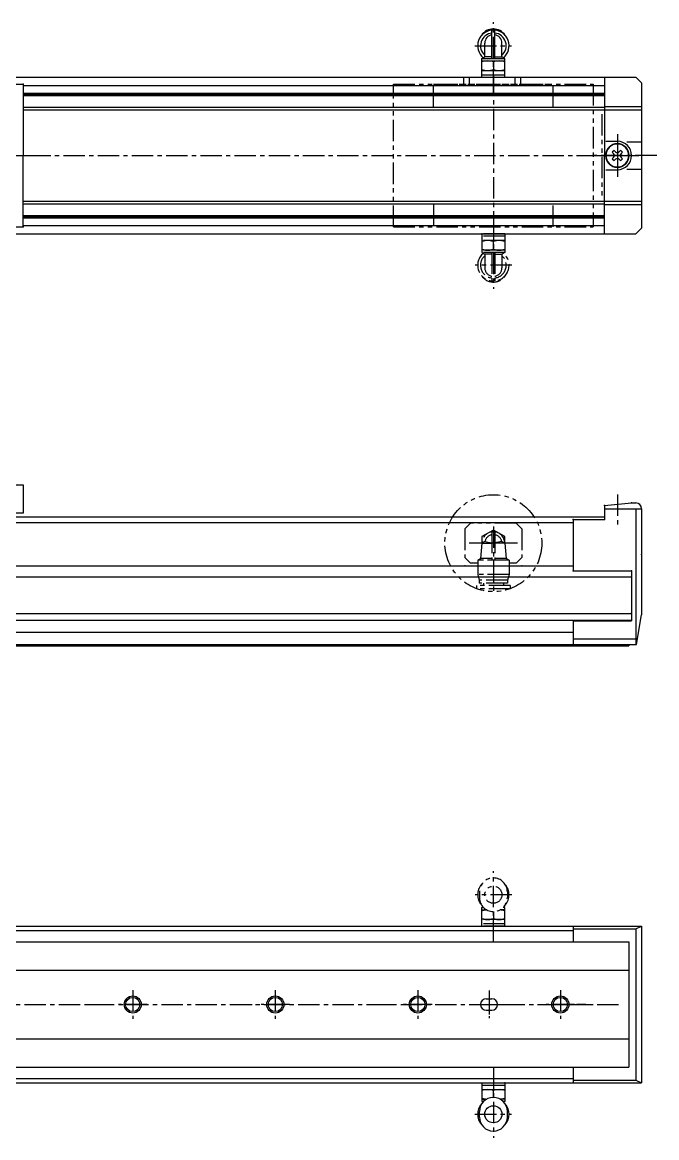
# Model space of a CAD drawing. Extents: x -737 to -86, y 122 to 519.
# Drawn here: x -308.3 to -85.7, y 127.2 to 518.5 of the extents above; entities that cross this region are included whole.
import ezdxf

# ---------------------------------------------------------------- set-up
doc = ezdxf.new("R2010")
doc.units = 0
for name, pattern in [('CENTER', [12, 7.5, -1.5, 1.5, -1.5]), ('CONTINOUS', [0]), ('PHANTOM', [15, 7.5, -1.5, 1.5, -1.5, 1.5, -1.5])]:
    doc.linetypes.add(name, pattern=pattern)
doc.layers.get('0').update_dxf_attribs({"linetype": 'CONTINUOUS'})
doc.layers.add('CENTER', color=1, linetype='CENTER')

msp = doc.modelspace()

# ---------------------------------------------------------------- linework, layer by layer
at = {"color": 7, "linetype": 'CONTINOUS'}
for p, q in [((-143.52, 505.79), (-143.52, 515.76)), ((-142.52, 505.79), (-142.52, 515.76)), ((-146.02, 506.36), (-146.02, 511.19)), ((-140.02, 506.36), (-140.02, 511.19)), ((-147.02, 505.79), (-146.02, 506.36)), ((-147.02, 499.29), (-147.02, 505.79)), ((-147.02, 505.79), (-139.02, 505.79)), ((-147.02, 504.99), (-139.02, 504.99)), ((-143.52, 506.36), (-146.02, 506.36)), ((-142.52, 506.36), (-140.02, 506.36)), ((-139.02, 505.79), (-140.02, 506.36)), ((-139.02, 499.29), (-139.02, 505.79)), ((-147.02, 501.59), (-139.02, 501.59)), ((-143.02, 504.63), (-143.02, 501.94)), ((-531.02, 499.29), (-104.02, 499.29)), ((-153.52, 499.29), (-153.52, 496.29)), ((-151.52, 499.29), (-151.52, 496.29)), ((-147.02, 500.09), (-139.02, 500.09)), ((-147.02, 499.29), (-139.02, 499.29)), ((-135.52, 499.29), (-135.52, 496.29)), ((-133.52, 499.29), (-133.52, 496.29)), ((-104.02, 499.29), (-93.02, 499.29)), ((-104.02, 499.29), (-104.02, 471.79)), ((-91.02, 497.29), (-93.02, 499.29)), ((-91.02, 497.29), (-91.02, 446.29)), ((-321.52, 496.79), (-308.02, 496.79)), ((-308.02, 496.79), (-308.02, 471.79)), ((-308.02, 496.29), (-104.02, 496.29)), ((-308.02, 493.69), (-104.02, 493.69)), ((-308.02, 493.29), (-104.02, 493.29)), ((-308.02, 492.88), (-104.02, 492.88)), ((-308.02, 488.79), (-104.02, 488.79)), ((-308.02, 487.79), (-104.02, 487.79)), ((-104.02, 488.99), (-91.02, 488.99)), ((-104.02, 487.79), (-91.02, 487.79)), ((-103.51, 476.79), (-99.52, 476.79)), ((-100.68, 473.6), (-101.33, 472.95)), ((-100.18, 473.1), (-100.68, 473.6)), ((-98.36, 473.6), (-98.85, 473.1)), ((-97.71, 472.95), (-98.36, 473.6)), ((-96.2, 476.59), (-91.02, 476.59)), ((-308.02, 446.79), (-308.02, 471.79)), ((-104.02, 444.29), (-104.02, 471.79)), ((-101.33, 472.95), (-100.83, 472.45)), ((-100.83, 471.12), (-101.33, 470.63)), ((-101.33, 470.63), (-100.68, 469.98)), ((-100.68, 469.98), (-100.18, 470.47)), ((-98.85, 470.47), (-98.36, 469.98)), ((-98.36, 469.98), (-97.71, 470.63)), ((-98.2, 472.45), (-97.71, 472.95)), ((-97.71, 470.63), (-98.2, 471.12)), ((-103.51, 466.79), (-99.52, 466.79)), ((-96.2, 466.98), (-91.02, 466.98)), ((-308.02, 455.79), (-104.02, 455.79)), ((-308.02, 454.79), (-104.02, 454.79)), ((-104.02, 455.79), (-91.02, 455.79)), ((-104.02, 454.59), (-91.02, 454.59)), ((-308.02, 450.69), (-104.02, 450.69)), ((-308.02, 450.29), (-104.02, 450.29)), ((-321.52, 446.79), (-308.02, 446.79)), ((-308.02, 449.88), (-104.02, 449.88)), ((-308.02, 447.29), (-104.02, 447.29)), ((-91.02, 446.29), (-93.02, 444.29)), ((-531.02, 444.29), (-104.02, 444.29)), ((-104.02, 444.29), (-93.02, 444.29)), ((-322.02, 356.29), (-308.02, 356.29)), ((-308.02, 356.29), (-308.02, 346.29)), ((-104.02, 349.06), (-94.52, 349.89)), ((-104.02, 349.01), (-104.02, 344.09)), ((-94.52, 349.89), (-93.02, 349.89)), ((-534.9, 345.09), (-104.02, 345.09)), ((-308.02, 346.29), (-378.02, 346.29)), ((-104.02, 347.79), (-91.02, 347.79)), ((-93.02, 347.79), (-93.02, 300.29)), ((-91.02, 347.89), (-91.02, 310.63)), ((-534.9, 343.09), (-115.02, 343.09)), ((-115.02, 344.09), (-104.02, 344.09)), ((-115.02, 344.09), (-115.02, 326.09)), ((-534.9, 327.79), (-115.02, 327.79)), ((-115.02, 326.09), (-94.52, 326.09)), ((-94.52, 326.09), (-94.52, 311.29)), ((-554.82, 323.96), (-94.52, 323.96)), ((-554.82, 311.12), (-94.52, 311.12)), ((-94.52, 311.29), (-94.52, 308.59)), ((-92.84, 300.29), (-91.02, 310.63)), ((-554.82, 308.79), (-94.52, 308.79)), ((-115.02, 308.59), (-94.52, 308.59)), ((-115.02, 308.59), (-115.02, 300.29)), ((-534.9, 304.62), (-115.02, 304.62)), ((-115.02, 302.18), (-93.02, 302.18)), ((-534.9, 300.29), (-115.02, 300.29)), ((-443.52, 299.79), (-257.93, 299.79)), ((-282.05, 299.79), (-95.52, 299.79)), ((-115.02, 300.29), (-92.84, 300.29)), ((-95.52, 300.29), (-95.52, 299.79)), ((-95.52, 300.29), (-93.84, 300.29)), ((-561.02, 201.46), (-91.02, 201.46)), ((-536.02, 199.96), (-115.02, 199.96)), ((-115.02, 201.46), (-115.02, 195.96)), ((-115.02, 200.46), (-93.02, 200.46)), ((-93.02, 200.46), (-91.02, 201.46)), ((-93.02, 200.46), (-93.02, 147.46)), ((-91.02, 201.46), (-91.02, 146.46)), ((-551.02, 195.96), (-95.52, 195.96)), ((-95.52, 195.96), (-95.52, 151.96)), ((-551.02, 185.96), (-95.52, 185.96)), ((-551.02, 161.96), (-95.52, 161.96)), ((-551.02, 151.96), (-95.52, 151.96)), ((-115.02, 151.96), (-115.02, 146.46)), ((-561.02, 146.46), (-91.02, 146.46)), ((-536.02, 147.96), (-115.02, 147.96)), ((-147.02, 146.46), (-147.02, 139.96)), ((-147.02, 146.46), (-139.02, 146.46)), ((-147.02, 145.66), (-139.02, 145.66)), ((-139.02, 146.46), (-139.02, 139.96)), ((-115.02, 147.46), (-93.02, 147.46)), ((-93.02, 147.46), (-91.02, 146.46)), ((-147.02, 144.16), (-139.02, 144.16)), ((-143.02, 141.36), (-143.02, 143.8)), ((-147.02, 140.76), (-145.37, 140.76)), ((-147.02, 139.96), (-146.65, 139.75)), ((-147.02, 139.96), (-146.45, 139.96)), ((-139.02, 140.76), (-140.67, 140.76)), ((-139.02, 139.96), (-139.59, 139.96)), ((-139.02, 139.96), (-139.39, 139.75)), ((-147.92, 134.46), (-147.92, 136.46)), ((-138.12, 134.46), (-138.12, 136.46))]:
    msp.add_line(p, q, dxfattribs=at)
at = {"color": 3, "linetype": 'PHANTOM'}
for p, q in [((-178.02, 496.79), (-108.02, 496.79)), ((-178.02, 446.79), (-178.02, 496.79)), ((-164.02, 488.81), (-164.02, 496.79)), ((-164.02, 496.79), (-122.02, 496.79)), ((-122.02, 488.79), (-122.02, 496.79)), ((-108.02, 496.79), (-108.02, 446.79)), ((-164.02, 488.79), (-122.02, 488.79)), ((-105.02, 486.28), (-105.02, 457.38)), ((-164.02, 454.79), (-122.02, 454.79)), ((-164.02, 454.77), (-164.02, 446.79)), ((-122.02, 446.79), (-122.02, 454.79)), ((-178.02, 446.79), (-108.02, 446.79)), ((-147.02, 444.29), (-147.02, 437.79)), ((-139.02, 444.29), (-147.02, 444.29)), ((-139.02, 443.49), (-147.02, 443.49)), ((-139.02, 444.29), (-139.02, 437.79)), ((-139.02, 441.99), (-147.02, 441.99)), ((-139.02, 438.59), (-147.02, 438.59)), ((-143.02, 438.94), (-143.02, 441.63)), ((-139.02, 437.79), (-147.02, 437.79)), ((-147.02, 437.79), (-146.02, 437.21)), ((-146.02, 437.21), (-146.02, 432.38)), ((-143.52, 437.21), (-146.02, 437.21)), ((-143.52, 437.79), (-143.52, 427.81)), ((-142.52, 437.79), (-142.52, 427.81)), ((-142.52, 437.21), (-140.02, 437.21)), ((-139.02, 437.79), (-140.02, 437.21)), ((-140.02, 437.21), (-140.02, 432.38)), ((-151.02, 342.79), (-153.02, 340.79)), ((-153.02, 340.79), (-153.02, 330.79)), ((-135.02, 342.79), (-151.02, 342.79)), ((-133.02, 340.79), (-135.02, 342.79)), ((-133.02, 340.79), (-133.02, 330.79)), ((-143.02, 340.41), (-147.02, 338.1)), ((-147.02, 338.1), (-147.02, 335.79)), ((-143.52, 339.76), (-143.52, 329.79)), ((-139.02, 338.1), (-143.02, 340.41)), ((-142.52, 339.76), (-142.52, 329.79)), ((-139.02, 335.79), (-139.02, 338.1)), ((-147.02, 335.79), (-147.52, 330.36)), ((-145.96, 336.4), (-147.02, 335.79)), ((-147.02, 335.79), (-143.52, 335.79)), ((-145.96, 336.4), (-143.52, 335.89)), ((-140.08, 336.4), (-142.52, 335.89)), ((-140.08, 336.4), (-139.02, 335.79)), ((-139.02, 335.79), (-138.52, 330.36)), ((-151.02, 328.79), (-153.02, 330.79)), ((-148.52, 328.79), (-151.02, 328.79)), ((-148.52, 329.79), (-147.52, 330.36)), ((-148.52, 329.79), (-148.52, 324.79)), ((-137.52, 329.79), (-148.52, 329.79)), ((-143.52, 330.36), (-147.52, 330.36)), ((-138.52, 330.36), (-142.52, 330.36)), ((-137.52, 329.79), (-138.52, 330.36)), ((-137.52, 329.79), (-137.52, 324.79)), ((-135.02, 328.79), (-137.52, 328.79)), ((-135.02, 328.79), (-133.02, 330.79)), ((-148.52, 324.79), (-148.02, 322.79)), ((-137.52, 324.79), (-148.52, 324.79)), ((-137.52, 324.79), (-138.02, 322.79)), ((-148.92, 320.99), (-148.92, 319.79)), ((-137.12, 320.99), (-148.92, 320.99)), ((-138.02, 322.79), (-148.02, 322.79)), ((-148.02, 322.79), (-148.02, 321.79)), ((-138.02, 321.79), (-148.02, 321.79)), ((-146.52, 321.79), (-146.52, 320.99)), ((-139.52, 321.79), (-139.52, 320.99)), ((-138.02, 322.79), (-138.02, 321.79)), ((-137.12, 320.99), (-137.12, 319.79)), ((-137.12, 319.79), (-148.92, 319.79)), ((-147.92, 213.46), (-147.92, 211.46)), ((-138.12, 213.46), (-138.12, 211.46)), ((-147.02, 207.96), (-146.65, 208.17)), ((-147.02, 207.96), (-146.45, 207.96)), ((-147.02, 201.46), (-147.02, 207.96)), ((-139.02, 207.96), (-139.59, 207.96)), ((-139.02, 207.96), (-139.39, 208.17)), ((-139.02, 201.46), (-139.02, 207.96)), ((-147.02, 207.16), (-145.37, 207.16)), ((-139.02, 203.76), (-147.02, 203.76)), ((-143.02, 206.56), (-143.02, 204.12)), ((-139.02, 207.16), (-140.67, 207.16)), ((-139.02, 202.26), (-147.02, 202.26)), ((-139.02, 201.46), (-147.02, 201.46))]:
    msp.add_line(p, q, dxfattribs=at)
at = {"color": 7, "linetype": 'CENTER'}
for p, q in [((-144.52, 178.87), (-144.52, 169.15)), ((-144.52, 177.45), (-144.52, 170.46))]:
    msp.add_line(p, q, dxfattribs=at)
at = {"color": 7, "linetype": 'CONTINUOUS'}
for p, q in [((-145.52, 175.96), (-143.52, 175.96)), ((-145.52, 171.96), (-143.52, 171.96))]:
    msp.add_line(p, q, dxfattribs=at)
at = {"color": 3, "linetype": 'PHANTOM'}
for centre, radius in [((-143.02, 335.79), 17), ((-143.02, 212.46), 3)]:
    msp.add_circle(centre, radius, dxfattribs=at)
at = {"color": 7, "linetype": 'CONTINOUS'}
for centre, radius in [((-269.52, 173.96), 3), ((-269.52, 173.96), 2.5), ((-219.52, 173.96), 3), ((-219.52, 173.96), 2.5), ((-169.52, 173.96), 3), ((-169.52, 173.96), 2.5), ((-119.52, 173.96), 3), ((-119.52, 173.96), 2.5), ((-143.02, 135.46), 3)]:
    msp.add_circle(centre, radius, dxfattribs=at)
for centre, radius, start, end in [((-143.02, 510.29), 5.5, 309.8225, 230.1775), ((-143.02, 510.29), 4.5, 96.3794, 228.1897), ((-143.02, 511.29), 4.9, 32.3231, 147.6768), ((-143.02, 511.19), 3, 99.5941, 180), ((-143.02, 510.29), 4.5, 311.8103, 83.6206), ((-143.02, 511.19), 3, 0, 80.4059), ((-145.02, 499.21), 5.78, 69.7438, 110.2561), ((-141.02, 499.21), 5.78, 69.7439, 110.2561), ((-145.02, 507.36), 5.78, 249.7439, 290.2561), ((-141.02, 507.36), 5.78, 249.7439, 290.2561), ((-99.52, 471.79), 4.15, 0, 359.9997), ((-99.52, 471.79), 4, 0, 359.9997), ((-99.52, 471.79), 5, 270, 90), ((-101.5, 471.79), 0.94, 315, 45), ((-99.52, 473.77), 0.94, 225.0001, 315), ((-99.52, 469.81), 0.94, 45, 135.0001), ((-97.54, 471.79), 0.94, 135.0001, 225.0001), ((-93.02, 347.89), 2, 0, 90), ((-143.02, 136.46), 4.9, 0, 180), ((-145.02, 138.39), 5.78, 69.7439, 110.2561), ((-145.02, 146.54), 5.78, 249.7439, 266.706), ((-141.02, 138.39), 5.78, 69.7439, 110.2561), ((-141.02, 146.54), 5.78, 273.2941, 290.2561), ((-143.02, 135.46), 5.5, 138.8389, 221.1611), ((-143.02, 135.46), 5.5, 318.839, 41.1612), ((-143.02, 134.46), 4.9, 180, 0)]:
    msp.add_arc(centre, radius, start, end, dxfattribs=at)
at = {"color": 3, "linetype": 'PHANTOM'}
for centre, radius, start, end in [((-145.02, 436.21), 5.78, 69.7439, 110.2561), ((-145.02, 444.36), 5.78, 249.7439, 290.2561), ((-141.02, 436.21), 5.78, 69.7439, 110.2561), ((-141.02, 444.36), 5.78, 249.7438, 290.2561), ((-143.02, 433.29), 5.5, 129.8225, 50.1775), ((-143.02, 433.29), 4.5, 131.8103, 263.6206), ((-143.02, 433.29), 4.5, 276.3794, 48.1897), ((-143.02, 432.38), 3, 180, 260.4059), ((-143.02, 432.38), 3, 279.5941, 0), ((-143.02, 432.29), 4.9, 212.3231, 327.6768), ((-143.02, 335.79), 4, 0.0002, 180.0001), ((-143.02, 335.79), 3, 99.594, 168.1896), ((-143.02, 335.79), 3, 11.8104, 80.406), ((-143.02, 212.46), 5.5, 138.839, 221.1612), ((-143.02, 213.46), 4.9, 0, 180), ((-143.02, 212.46), 5.5, 318.8389, 41.1611), ((-143.02, 211.46), 4.9, 180.0001, 0), ((-145.02, 201.39), 5.78, 93.2941, 110.2561), ((-145.02, 209.54), 5.78, 249.7439, 290.2561), ((-141.02, 209.54), 5.78, 249.7439, 290.2561), ((-141.02, 201.39), 5.78, 69.7439, 86.706)]:
    msp.add_arc(centre, radius, start, end, dxfattribs=at)
at = {"color": 7, "linetype": 'CONTINUOUS'}
for centre, start, end in [((-145.52, 173.96), 90, 270), ((-143.52, 173.96), 270, 90)]:
    msp.add_arc(centre, 2, start, end, dxfattribs=at)
at = {"color": 7, "linetype": 'CONTINOUS'}
for p in [(-143.02, 499.29), (-143.02, 499.29), (-143.02, 499.29), (-139.02, 499.29), (-308.02, 496.79), (-308.02, 471.79), (-143.02, 471.79), (-104.02, 471.79), (-99.52, 471.79), (-99.52, 471.79), (-91.02, 471.79), (-308.02, 446.79), (-147.02, 444.29), (-143.02, 444.29), (-143.02, 444.29), (-143.02, 444.29), (-143.02, 444.29), (-104.02, 444.29), (-104.02, 349.06), (-104.02, 349.01), (-94.52, 349.89), (-115.02, 344.09), (-104.02, 344.09), (-143.02, 335.79), (-143.02, 335.79), (-143.02, 335.79), (-143.02, 335.79), (-91.02, 331.79), (-153.02, 327.79), (-133.02, 327.79), (-115.02, 326.09), (-94.52, 326.09), (-143.02, 319.79), (-94.52, 311.29), (-147.02, 201.46), (-143.02, 201.46), (-143.02, 201.46), (-143.02, 201.46), (-143.02, 146.46), (-143.02, 146.46), (-143.02, 146.46), (-143.02, 146.46), (-139.02, 146.46)]:
    msp.add_point(p, dxfattribs=at)
at = {"layer": 'CENTER', "color": 1, "linetype": 'CENTER'}
for p, q in [((-143.02, 493.93), (-143.02, 518.51)), ((-149.47, 510.29), (-136.69, 510.29)), ((-143.02, 500.21), (-143.02, 444.45)), ((-99.52, 479.33), (-99.52, 464.25)), ((-99.52, 479.33), (-99.52, 464.25)), ((-99.52, 477.79), (-99.52, 465.79)), ((-99.52, 476.79), (-99.52, 466.79)), ((-605.81, 471.79), (-97.25, 471.79)), ((-391.17, 471.79), (-300.85, 471.79)), ((-379.57, 471.79), (-300.85, 471.79)), ((-85.73, 471.79), (-108.86, 471.79)), ((-107.06, 471.79), (-91.98, 471.79)), ((-107.06, 471.79), (-91.98, 471.79)), ((-105.52, 471.79), (-93.52, 471.79)), ((-143.02, 449.65), (-143.02, 425.06)), ((-136.56, 433.29), (-149.35, 433.29)), ((-99.52, 352.83), (-99.52, 341.17)), ((-143.02, 341.61), (-143.02, 317.8)), ((-134.52, 335.79), (-151.52, 335.79)), ((-137.35, 335.79), (-148.11, 335.79)), ((-143.02, 196.1), (-143.02, 220.69)), ((-136.56, 212.46), (-149.35, 212.46)), ((-269.52, 178.96), (-269.52, 168.96)), ((-219.52, 178.96), (-219.52, 168.96)), ((-169.52, 178.96), (-169.52, 168.96)), ((-119.52, 178.96), (-119.52, 168.96)), ((-571.49, 173.96), (-101.34, 173.96)), ((-285.08, 173.96), (-276.2, 173.96)), ((-285.08, 173.96), (-276.2, 173.96)), ((-264.52, 173.96), (-274.52, 173.96)), ((-235.08, 173.96), (-226.2, 173.96)), ((-235.08, 173.96), (-226.2, 173.96)), ((-214.52, 173.96), (-224.52, 173.96)), ((-185.08, 173.96), (-176.2, 173.96)), ((-185.08, 173.96), (-176.2, 173.96)), ((-164.52, 173.96), (-174.52, 173.96)), ((-145.08, 173.96), (-136.2, 173.96)), ((-145.08, 173.96), (-136.2, 173.96)), ((-114.52, 173.96), (-124.52, 173.96)), ((-122.58, 173.96), (-113.7, 173.96)), ((-122.58, 173.96), (-113.7, 173.96)), ((-110.58, 173.96), (-113.7, 173.96)), ((-110.58, 173.96), (-113.7, 173.96)), ((-110.58, 173.96), (-113.7, 173.96)), ((-110.58, 173.96), (-113.7, 173.96)), ((-106.58, 173.96), (-97.7, 173.96)), ((-106.58, 173.96), (-97.7, 173.96)), ((-143.02, 151.82), (-143.02, 127.24)), ((-149.47, 135.46), (-136.69, 135.46))]:
    msp.add_line(p, q, dxfattribs=at)

doc.saveas('drawing.dxf')
